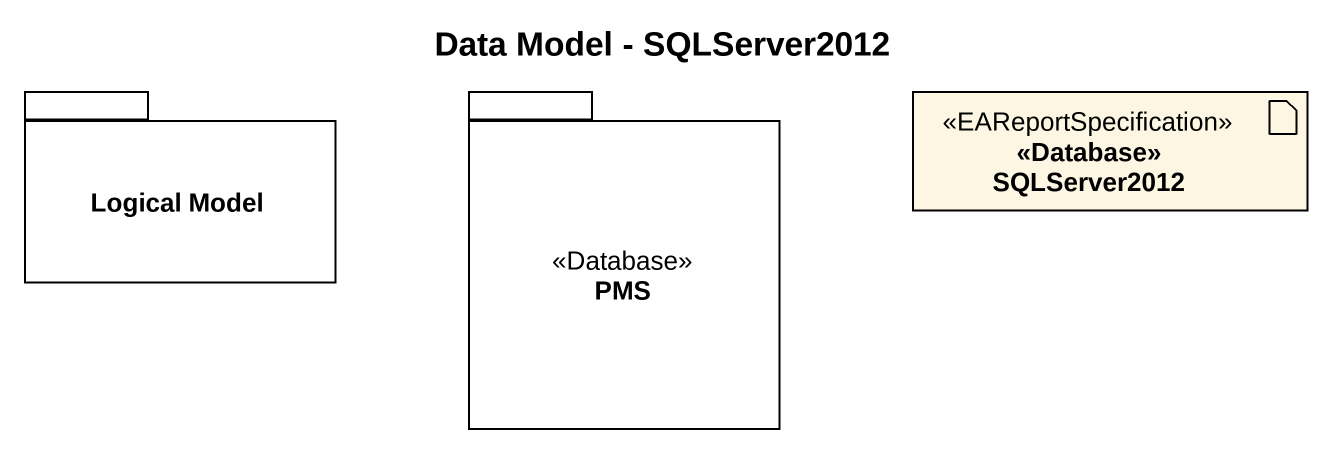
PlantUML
@startuml
title Data Model - SQLServer2012
package "Logical Model" as Logical_Model {
}
package PMS <<Database>> {
}
artifact "<<Database>> SQLServer2012" as Database_SQLServer2012 <<EAReportSpecification>>
@enduml
